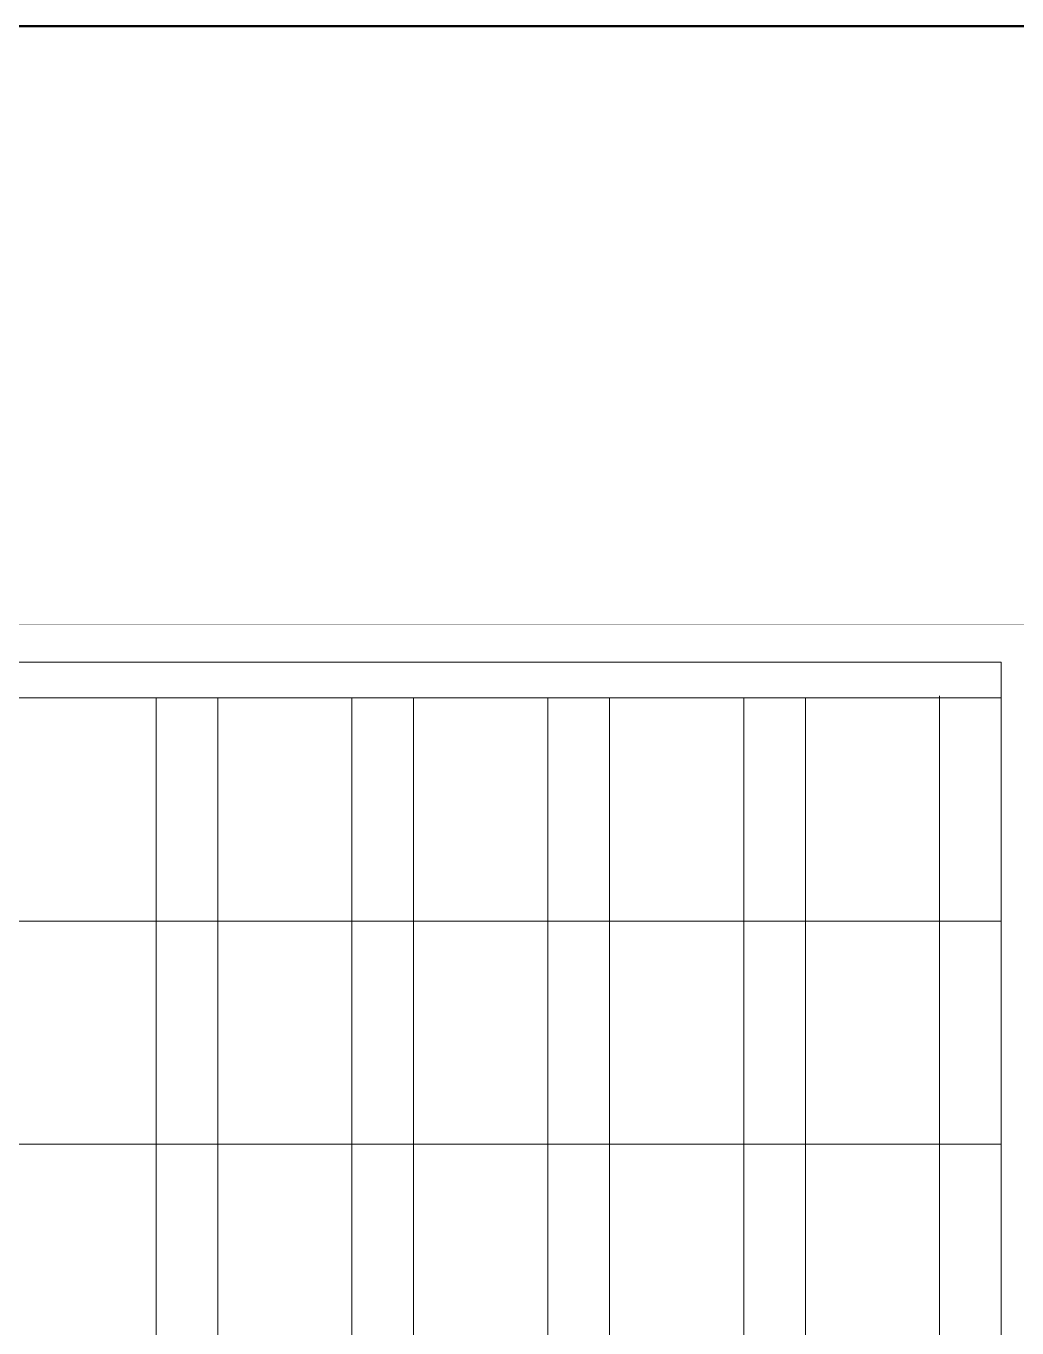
# Model space of a CAD drawing. Header units: millimetres. Extents: x 1112055 to 3390982, y -148532 to 766891.
# Drawn here: x 3025462 to 3062056, y 350208 to 398271 of the extents above; entities that cross this region are included whole.
import ezdxf

# ---------------------------------------------------------------- set-up
doc = ezdxf.new("R2010")
doc.units = ezdxf.units.MM
doc.layers.add('B COLSCH', color=204, linetype='Continuous', lineweight=20)
doc.layers.add('B TITLE BLOCK', color=250, linetype='Continuous', lineweight=0)

msp = doc.modelspace()

# ---------------------------------------------------------------- linework, layer by layer
at = {"color": 3, "lineweight": 50}
msp.add_lwpolyline([(2725410.3, 398271.2), (3390982, 398271.2), (3390982, 186588.4), (2725410.3, 186588.4)], close=True, dxfattribs=at)
at = {"layer": 'B COLSCH', "color": 250, "lineweight": 0}
for p, q in [((2977244.7, 374789.1), (3061474.3, 374789.1)), ((3061474.3, 374789.1), (3061474.3, 316778.4)), ((2977244.7, 373470.1), (3061474.3, 373470.1)), ((3030265.7, 373470.1), (3030265.7, 324031)), ((3032540.1, 373470.1), (3032540.1, 316778.4)), ((3037499.2, 373470.1), (3037499.2, 324031)), ((3039773.6, 373470.1), (3039773.6, 316778.4)), ((3044732.8, 373470.1), (3044732.8, 324031)), ((3047007.2, 373470.1), (3047007.2, 316778.4)), ((3051966.3, 373470.1), (3051966.3, 324031)), ((3054240.7, 373470.1), (3054240.7, 316778.4)), ((3059199.9, 373541), (3059199.9, 324101.9)), ((2977244.7, 365230.3), (3061474.3, 365230.3)), ((2977244.7, 356990.4), (3061474.3, 356990.4))]:
    msp.add_line(p, q, dxfattribs=at)
at = {"layer": 'B TITLE BLOCK', "color": 1, "const_width": 8.39}
msp.add_lwpolyline([(2974602.9, 376187.5), (2974602.9, 300377.5), (3082000.4, 300377.5), (3082000.4, 376187.5)], close=True, dxfattribs=at)
at = {"layer": 'B TITLE BLOCK', "color": 250, "lineweight": 0, "const_width": 8.39}
msp.add_lwpolyline([(2974976.7, 375813.7), (2974976.7, 300751.2), (3081626.7, 300751.2), (3081626.7, 375813.7)], close=True, dxfattribs=at)

doc.saveas('drawing.dxf')
